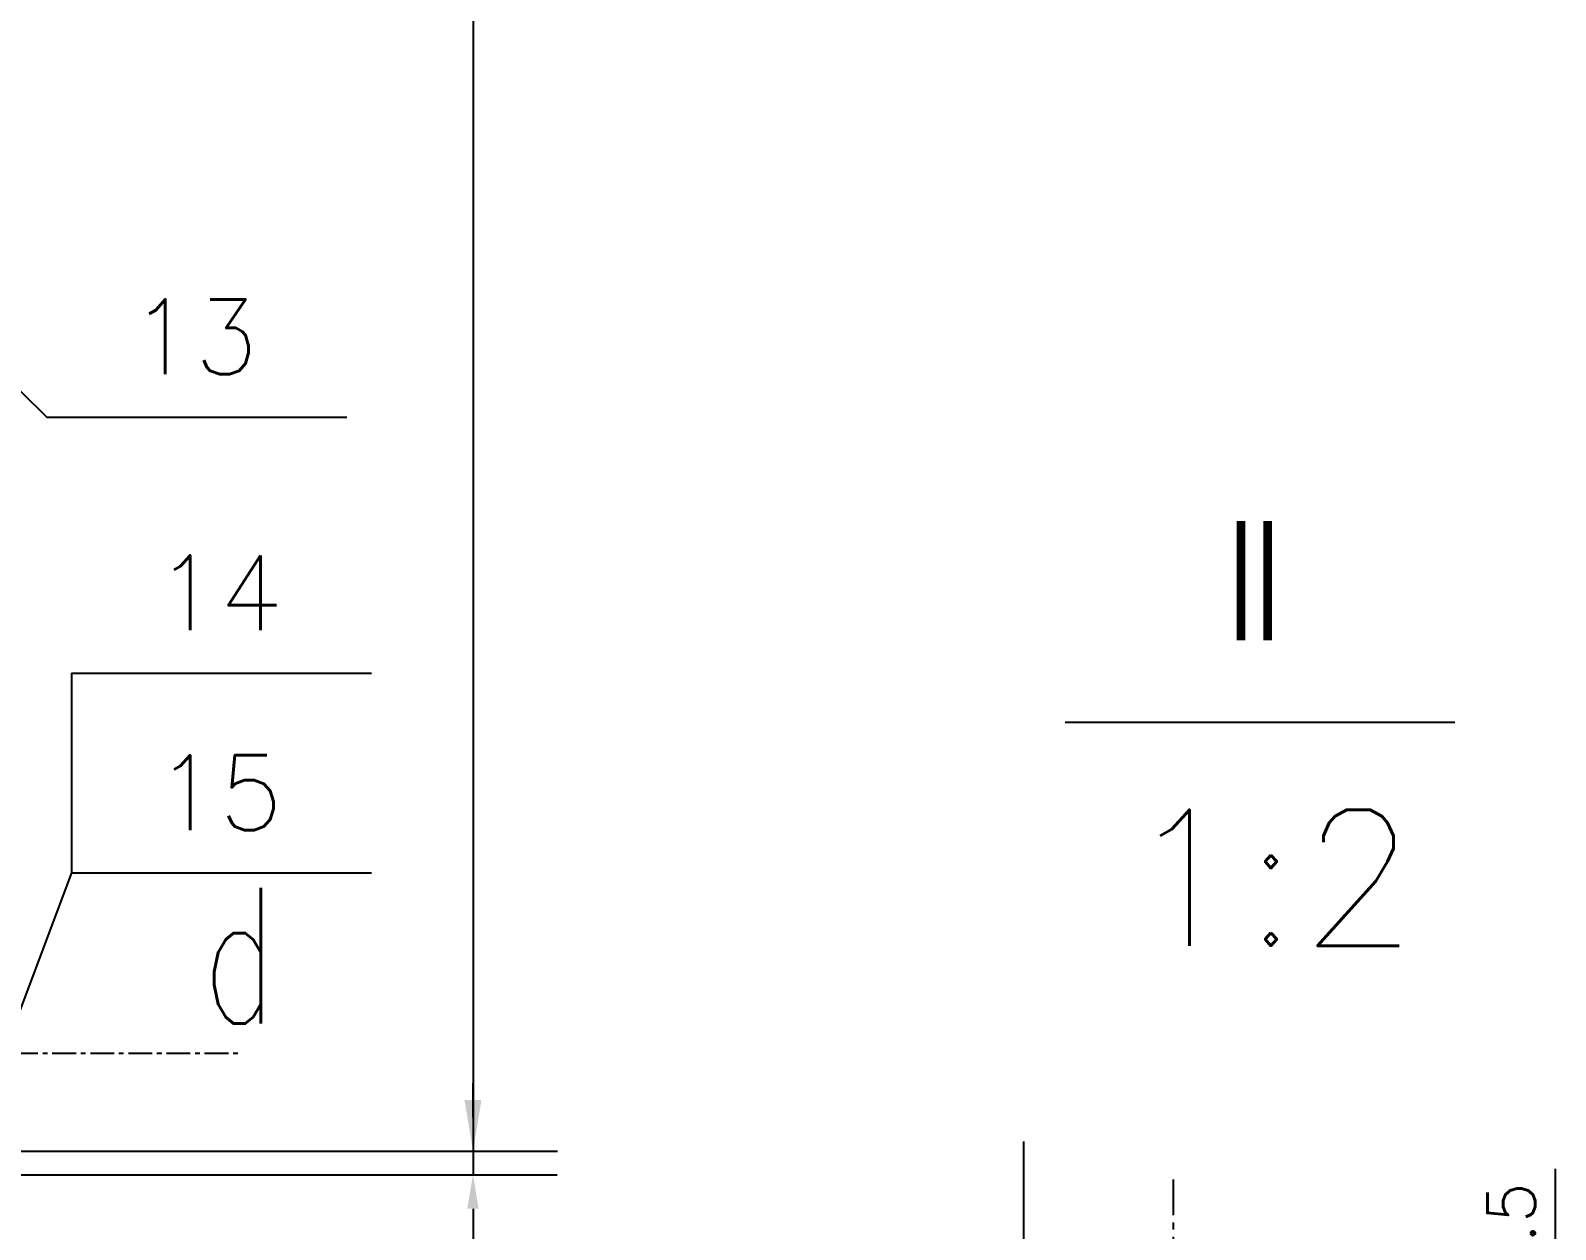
# Model space of a CAD drawing. Header units: millimetres. Extents: x 4178 to 18518, y 3515 to 11925.
# Drawn here: x 6580 to 7702, y 8353 to 9235 of the extents above; entities that cross this region are included whole.
import ezdxf

# ---------------------------------------------------------------- set-up
doc = ezdxf.new("R2010")
doc.units = ezdxf.units.MM
doc.linetypes.add('CENTER', pattern=[2, 1.25, -0.25, 0.25, -0.25])
for name, color, linetype in [('1轮廓实线层', 1, 'Continuous'), ('3中心线层', 3, 'CENTER'), ('6文字层', 2, 'Continuous'), ('7标注层', 4, 'Continuous'), ('TEXT', 2, 'Continuous')]:
    doc.layers.add(name, color=color, linetype=linetype)
doc.styles.add('PC_TEXTSTYLE', font='txt.shx', dxfattribs={"bigfont": 'hzfs.shx'})

msp = doc.modelspace()

# ---------------------------------------------------------------- linework, layer by layer
at = {"layer": '1轮廓实线层', "ltscale": 21}
msp.add_line((7341.2, 8726.4, 0), (7627.6, 8726.4, 0), dxfattribs=at)
at = {"layer": '3中心线层', "color": 3, "ltscale": 14}
msp.add_line((6092.4, 8482.9, 0), (6734.6, 8482.9, 0), dxfattribs=at)
at = {"layer": '3中心线层', "color": 3, "ltscale": 21}
msp.add_line((7420.7, 8389.9, 0), (7420.7, 7622, 0), dxfattribs=at)
at = {"layer": '7标注层', "ltscale": 14}
for p, q in [((6905.8, 10356, 0), (6905.8, 8410.9, 0)), ((6373.2, 9165.6, 0), (6592.4, 8950.8, 0)), ((6592.4, 8950.8, 0), (6812.9, 8950.8, 0)), ((6610.6, 8762.5, 0), (6831.1, 8762.5, 0)), ((6610.6, 8762.5, 0), (6610.6, 8615.5, 0)), ((6610.6, 8615.5, 0), (6831.1, 8615.5, 0))]:
    msp.add_line(p, q, dxfattribs=at)
at = {"layer": '7标注层', "color": 4, "ltscale": 14}
for p, q in [((6610.6, 8615.5, 0), (6560.9, 8482.9, 0)), ((6905.8, 8435.9, 0), (6905.8, 8460.9, 0)), ((6473.4, 8410.9, 0), (6967.9, 8410.9, 0)), ((6473.4, 8410.9, 0), (6925.8, 8410.9, 0)), ((6905.8, 8410.9, 0), (6905.8, 8393.5, 0)), ((6473.4, 8393.5, 0), (6967.7, 8393.5, 0)), ((7701.7, 8272.9, 0), (7701.7, 8397.9, 0)), ((6905.8, 8368.5, 0), (6905.8, 8246.8, 0))]:
    msp.add_line(p, q, dxfattribs=at)
at = {"layer": '7标注层', "color": 4, "ltscale": 21}
msp.add_line((7310.8, 8234.5, 0), (7310.8, 8417.8, 0), dxfattribs=at)
at = {"layer": '7标注层', "ltscale": 14}
msp.add_solid([(6899.5, 8448.4, 0), (6912, 8448.4, 0), (6905.8, 8410.9, 0)], dxfattribs=at)
at = {"layer": '7标注层', "color": 4, "ltscale": 14}
for points in [[(6901.6, 8435.9, 0), (6909.9, 8435.9, 0), (6905.8, 8410.9, 0)], [(6901.6, 8368.5, 0), (6909.9, 8368.5, 0), (6905.8, 8393.5, 0)]]:
    msp.add_solid(points, dxfattribs=at)

# ---------------------------------------------------------------- texts
at = {"layer": '1轮廓实线层', "color": 4, "style": 'PC_TEXTSTYLE'}
msp.add_text('1:2', height=100, dxfattribs=at).set_placement((7385.4, 8561.9, 0))
at = {"layer": '6文字层', "style": 'PC_TEXTSTYLE', "width": 0.667}
msp.add_text('d', height=100, dxfattribs=at).set_placement((6706.9, 8504.6, 0))
at = {"layer": '7标注层', "ltscale": 21, "style": 'PC_TEXTSTYLE', "width": 0.667}
msp.add_text('Ⅱ', height=100, dxfattribs=at).set_placement((7447, 8777, 0))
at = {"layer": 'TEXT', "style": 'PC_TEXTSTYLE'}
for s, p in [('13', (6653.6, 8982.3, 0)), ('14', (6671.8, 8794, 0)), ('15', (6671.8, 8647, 0))]:
    msp.add_text(s, height=55, dxfattribs=at).set_placement(p)
at = {"layer": 'TEXT', "color": 4, "style": 'PC_TEXTSTYLE'}
msp.add_text('2.5', height=35, rotation=90, dxfattribs=at).set_placement((7686.7, 8312.9, 0))

doc.saveas('drawing.dxf')
